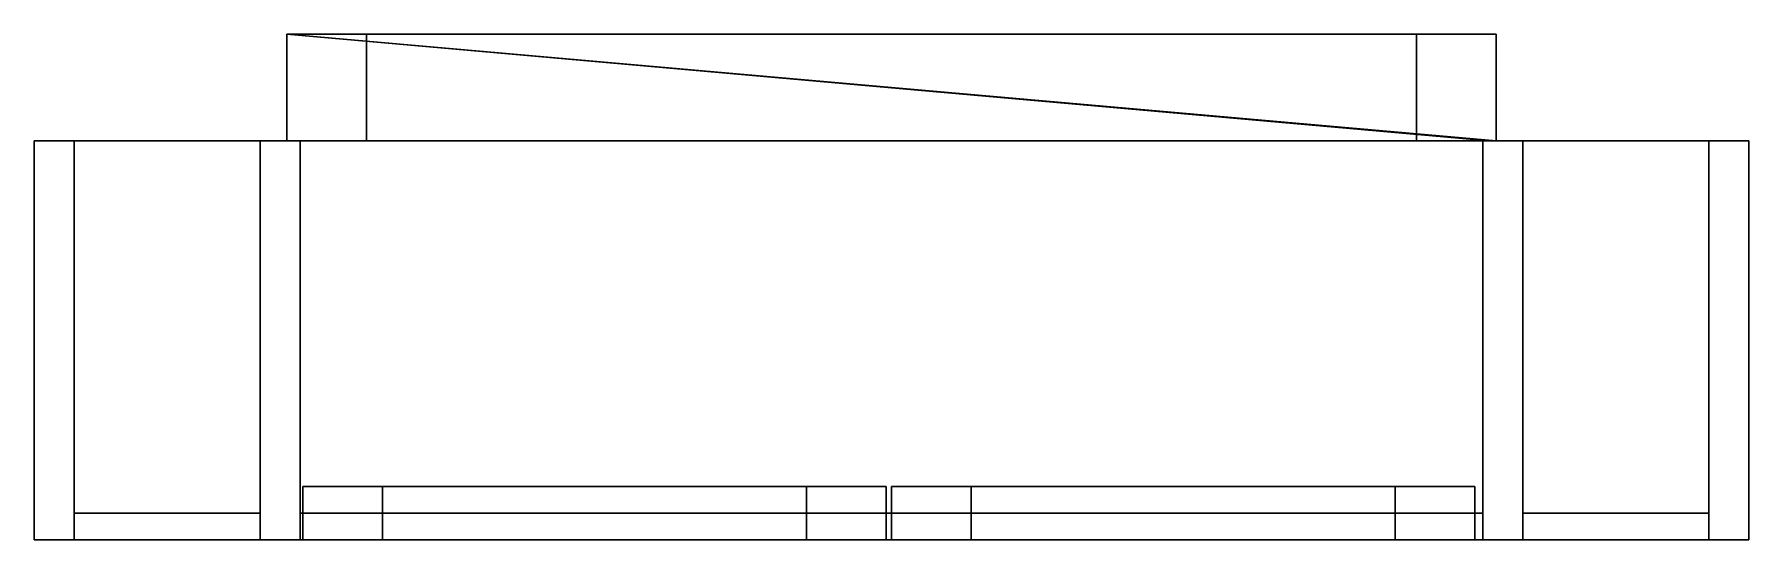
# Model space of a CAD drawing. Extents: x -0.19 to 1.1, y -0.05 to 0.33.
import ezdxf

# ---------------------------------------------------------------- set-up
doc = ezdxf.new("R2010")
doc.units = 0
doc.layers.get('0').update_dxf_attribs({"linetype": 'CONTINUOUS'})

msp = doc.modelspace()

# ---------------------------------------------------------------- meshes
at = {"color": 131}
mesh = msp.add_polyface(dxfattribs=at)
corners = [(0.391, -0.01, 0.622), (0.072, -0.01, 0.622), (0.072, -0.01, 0.632), (0.391, -0.01, 0.632), (0.072, -0.01, 0.682), (0.391, -0.01, 0.682), (0.391, -0.01, 0.672), (0.072, -0.01, 0.672), (0.072, -0.01, 0.232), (0.391, -0.01, 0.232), (0.391, -0.01, 0.222), (0.072, -0.01, 0.222), (0.072, -0.01, 0.532), (0.391, -0.01, 0.532), (0.391, -0.01, 0.522), (0.072, -0.01, 0.522), (0.072, -0.01, 0.482), (0.391, -0.01, 0.482), (0.391, -0.01, 0.472), (0.072, -0.01, 0.472), (0.072, -0.01, 0.582), (0.391, -0.01, 0.582), (0.391, -0.01, 0.572), (0.072, -0.01, 0.572), (0.072, -0.05, 0.332), (0.072, -0.05, 0.342), (0.072, -0.01, 0.382), (0.072, -0.01, 0.372), (0.072, -0.05, 0.382), (0.072, -0.05, 0.392), (0.072, -0.01, 0.432), (0.072, -0.01, 0.422), (0.072, -0.05, 0.082), (0.072, -0.05, 0.092), (0.072, -0.01, 0.132), (0.072, -0.01, 0.122), (0.072, -0.05, 0.232), (0.072, -0.05, 0.242), (0.072, -0.01, 0.282), (0.072, -0.01, 0.272), (0.072, -0.05, 0.282), (0.072, -0.05, 0.292), (0.072, -0.01, 0.332), (0.072, -0.01, 0.322), (0.072, -0.05, 1.3127), (0.072, -0.05, 1.3227), (0.072, -0.01, 1.3627), (0.072, -0.01, 1.3527), (0.072, -0.05, 1.2627), (0.072, -0.05, 1.2727), (0.072, -0.01, 1.3127), (0.072, -0.01, 1.3027), (0.072, -0.05, 0.8627), (0.072, -0.05, 0.8727), (0.072, -0.01, 0.9127), (0.072, -0.01, 0.9027), (0.072, -0.05, 1.1627), (0.072, -0.05, 1.1727), (0.072, -0.01, 1.2127), (0.072, -0.01, 1.2027), (0.072, -0.05, 1.1127), (0.072, -0.05, 1.1227), (0.072, -0.01, 1.1627), (0.072, -0.01, 1.1527), (0.072, -0.05, 1.2127), (0.072, -0.05, 1.2227), (0.072, -0.01, 1.2627), (0.072, -0.01, 1.2527), (0.072, -0.05, 0.8127), (0.072, -0.05, 0.8227), (0.072, -0.01, 0.8627), (0.072, -0.01, 0.8527), (0.072, -0.05, 1.0127), (0.072, -0.05, 1.0227), (0.072, -0.01, 1.0627), (0.072, -0.01, 1.0527), (0.072, -0.05, 1.0627), (0.072, -0.05, 1.0727), (0.072, -0.01, 1.1127), (0.072, -0.01, 1.1027), (0.072, -0.05, 0.7627), (0.072, -0.05, 0.7727), (0.072, -0.01, 0.8127), (0.072, -0.01, 0.8027), (0.072, -0.05, 0.9127), (0.072, -0.05, 0.9227), (0.072, -0.01, 0.9627), (0.072, -0.01, 0.9527), (0.072, -0.05, 0.9627), (0.072, -0.05, 0.9727), (0.072, -0.01, 1.0127), (0.072, -0.01, 1.0027), (0.072, -0.05, 0.6927), (0.072, -0.05, 0.072), (0.072, -0.01, 0.072), (0.072, -0.01, 0.6927), (0.012, -0.01, 0.012), (0.391, -0.01, 0.072), (0.451, -0.01, 0.012), (0.012, -0.01, 0.6927), (0.072, -0.01, 0.7527), (0.012, -0.01, 0.7527), (0.072, -0.05, 1.3733), (0.072, -0.05, 0.7527), (0.072, -0.01, 1.3733), (0.012, -0.01, 1.4333), (0, 0.33), (0, 0.33, 1.445), (0.06, 0.33, 1.385), (0.06, 0.33, 0.06), (0, 0.25), (0, 0.25, 1.445), (0.06, 0.25, 1.385), (0.06, 0.25, 0.06), (0.01, -0.05, 1.435), (0.01, -0.05, 0.01), (0.01, 0.25, 0.01), (0.01, 0.25, 1.435)]
mesh.append_faces([[corners[k] for k in face] for face in [(0, 1, 2, 3), (4, 5, 6, 7), (8, 9, 10, 11), (12, 13, 14, 15), (16, 17, 18, 19), (20, 21, 22, 23), (24, 25, 26, 27), (28, 29, 30, 31), (32, 33, 34, 35), (36, 37, 38, 39), (40, 41, 42, 43), (44, 45, 46, 47), (48, 49, 50, 51), (52, 53, 54, 55), (56, 57, 58, 59), (60, 61, 62, 63), (64, 65, 66, 67), (68, 69, 70, 71), (72, 73, 74, 75), (76, 77, 78, 79), (80, 81, 82, 83), (84, 85, 86, 87), (88, 89, 90, 91), (92, 93, 94, 95), (96, 94, 97, 98), (96, 99, 95, 94), (100, 95, 99, 101), (102, 103, 100, 104), (101, 105, 104, 100), (106, 107, 108, 109), (107, 106, 110, 111), (109, 108, 112, 113), (113, 112, 111, 110), (114, 115, 116, 117)]], dxfattribs={"color": 131})
mesh = msp.add_polyface(dxfattribs=at)
corners = [(0.072, -0.01, 0.182), (0.391, -0.01, 0.182), (0.391, -0.01, 0.172), (0.072, -0.01, 0.172), (0.072, -0.01, 0.382), (0.391, -0.01, 0.382), (0.391, -0.01, 0.372), (0.072, -0.01, 0.372), (0.072, -0.01, 0.432), (0.391, -0.01, 0.432), (0.391, -0.01, 0.422), (0.072, -0.01, 0.422), (0.072, -0.01, 0.132), (0.391, -0.01, 0.132), (0.391, -0.01, 0.122), (0.072, -0.01, 0.122), (0.072, -0.01, 0.282), (0.391, -0.01, 0.282), (0.391, -0.01, 0.272), (0.072, -0.01, 0.272), (0.072, -0.01, 0.332), (0.391, -0.01, 0.332), (0.391, -0.01, 0.322), (0.072, -0.01, 0.322), (0.072, -0.01, 1.3627), (0.391, -0.01, 1.3627), (0.391, -0.01, 1.3527), (0.072, -0.01, 1.3527), (0.072, -0.01, 1.3127), (0.391, -0.01, 1.3127), (0.391, -0.01, 1.3027), (0.072, -0.01, 1.3027), (0.072, -0.01, 0.9127), (0.391, -0.01, 0.9127), (0.391, -0.01, 0.9027), (0.072, -0.01, 0.9027), (0.072, -0.01, 1.2127), (0.391, -0.01, 1.2127), (0.391, -0.01, 1.2027), (0.072, -0.01, 1.2027), (0.072, -0.01, 1.1627), (0.391, -0.01, 1.1627), (0.391, -0.01, 1.1527), (0.072, -0.01, 1.1527), (0.072, -0.01, 1.2627), (0.391, -0.01, 1.2627), (0.391, -0.01, 1.2527), (0.072, -0.01, 1.2527), (0.072, -0.01, 0.8627), (0.391, -0.01, 0.8627), (0.391, -0.01, 0.8527), (0.072, -0.01, 0.8527), (0.072, -0.01, 1.0627), (0.391, -0.01, 1.0627), (0.391, -0.01, 1.0527), (0.072, -0.01, 1.0527), (0.072, -0.01, 1.1127), (0.391, -0.01, 1.1127), (0.391, -0.01, 1.1027), (0.072, -0.01, 1.1027), (0.072, -0.01, 0.8127), (0.391, -0.01, 0.8127), (0.391, -0.01, 0.8027), (0.072, -0.01, 0.8027), (0.072, -0.01, 0.9627), (0.391, -0.01, 0.9627), (0.391, -0.01, 0.9527), (0.072, -0.01, 0.9527), (0.072, -0.01, 1.0127), (0.391, -0.01, 1.0127), (0.391, -0.01, 1.0027), (0.072, -0.01, 1.0027), (0.391, -0.01, 0.072), (0.391, -0.01, 0.6927), (0.451, -0.01, 0.6927), (0.451, -0.01, 0.012), (0.072, -0.01, 0.6927), (0.072, -0.01, 0.7527), (0.391, -0.01, 0.7527), (0.451, -0.01, 0.7527), (0.391, -0.01, 1.3733), (0.451, -0.01, 1.4333), (0.072, -0.01, 1.3733), (0.012, -0.01, 1.4333), (0, 0.33, 1.445), (0.91, 0.33, 1.445), (0.85, 0.33, 1.385), (0.06, 0.33, 1.385), (0, 0.25, 1.445), (0.9045, 0.25, 1.445), (0.85, 0.25, 1.385), (0.06, 0.25, 1.385), (0.91, 0.33), (0, 0.33), (0.06, 0.33, 0.06), (0.85, 0.33, 0.06), (0.91, 0.25), (0, 0.25), (0.85, 0.25, 0.06), (0.06, 0.25, 0.06), (0.9, 0.25, 1.635), (0.9, 0.25, 1.605), (0.01, 0.25, 1.605), (0.01, 0.25, 1.635), (0.01, -0.05, 1.635), (0.9, -0.05, 1.635), (0.9, 0.25, 1.465), (0.01, 0.25, 1.465)]
mesh.append_faces([[corners[k] for k in face] for face in [(0, 1, 2, 3), (4, 5, 6, 7), (8, 9, 10, 11), (12, 13, 14, 15), (16, 17, 18, 19), (20, 21, 22, 23), (24, 25, 26, 27), (28, 29, 30, 31), (32, 33, 34, 35), (36, 37, 38, 39), (40, 41, 42, 43), (44, 45, 46, 47), (48, 49, 50, 51), (52, 53, 54, 55), (56, 57, 58, 59), (60, 61, 62, 63), (64, 65, 66, 67), (68, 69, 70, 71), (72, 73, 74, 75), (76, 77, 78, 73), (73, 78, 79, 74), (78, 80, 81, 79), (82, 83, 81, 80), (84, 85, 86, 87), (84, 88, 89), (87, 86, 90, 91), (89, 88, 91, 90), (92, 93, 94, 95), (93, 92, 96, 97), (97, 96, 98, 99), (95, 94, 99, 98), (100, 101, 102, 103), (104, 105, 100, 103), (101, 106, 107, 102)]], dxfattribs={"color": 131})
mesh = msp.add_polyface(dxfattribs=at)
corners = [(0.515, -0.01, 0.682), (0.834, -0.01, 0.682), (0.834, -0.01, 0.672), (0.515, -0.01, 0.672), (0.515, -0.01, 0.632), (0.834, -0.01, 0.632), (0.834, -0.01, 0.622), (0.515, -0.01, 0.622), (0.515, -0.01, 0.232), (0.834, -0.01, 0.232), (0.834, -0.01, 0.222), (0.515, -0.01, 0.222), (0.515, -0.01, 0.532), (0.834, -0.01, 0.532), (0.834, -0.01, 0.522), (0.515, -0.01, 0.522), (0.515, -0.01, 0.482), (0.834, -0.01, 0.482), (0.834, -0.01, 0.472), (0.515, -0.01, 0.472), (0.515, -0.01, 0.582), (0.834, -0.01, 0.582), (0.834, -0.01, 0.572), (0.515, -0.01, 0.572), (0.515, -0.01, 0.182), (0.834, -0.01, 0.182), (0.834, -0.01, 0.172), (0.515, -0.01, 0.172), (0.515, -0.01, 0.382), (0.834, -0.01, 0.382), (0.834, -0.01, 0.372), (0.515, -0.01, 0.372), (0.515, -0.01, 0.432), (0.834, -0.01, 0.432), (0.834, -0.01, 0.422), (0.515, -0.01, 0.422), (0.515, -0.01, 0.132), (0.834, -0.01, 0.132), (0.834, -0.01, 0.122), (0.515, -0.01, 0.122), (0.515, -0.01, 0.282), (0.834, -0.01, 0.282), (0.834, -0.01, 0.272), (0.515, -0.01, 0.272), (0.515, -0.01, 0.332), (0.834, -0.01, 0.332), (0.834, -0.01, 0.322), (0.515, -0.01, 0.322), (0.515, -0.01, 1.3627), (0.834, -0.01, 1.3627), (0.834, -0.01, 1.3527), (0.515, -0.01, 1.3527), (0.515, -0.01, 1.3127), (0.834, -0.01, 1.3127), (0.834, -0.01, 1.3027), (0.515, -0.01, 1.3027), (0.515, -0.01, 0.9127), (0.834, -0.01, 0.9127), (0.834, -0.01, 0.9027), (0.515, -0.01, 0.9027), (0.515, -0.01, 1.2127), (0.834, -0.01, 1.2127), (0.834, -0.01, 1.2027), (0.515, -0.01, 1.2027), (0.515, -0.01, 1.1627), (0.834, -0.01, 1.1627), (0.834, -0.01, 1.1527), (0.515, -0.01, 1.1527), (0.515, -0.01, 1.2627), (0.834, -0.01, 1.2627), (0.834, -0.01, 1.2527), (0.515, -0.01, 1.2527), (0.515, -0.01, 0.8627), (0.834, -0.01, 0.8627), (0.834, -0.01, 0.8527), (0.515, -0.01, 0.8527), (0.515, -0.01, 1.0627), (0.834, -0.01, 1.0627), (0.834, -0.01, 1.0527), (0.515, -0.01, 1.0527), (0.515, -0.01, 1.1127), (0.834, -0.01, 1.1127), (0.834, -0.01, 1.1027), (0.515, -0.01, 1.1027), (0.515, -0.01, 0.8127), (0.834, -0.01, 0.8127), (0.834, -0.01, 0.8027), (0.515, -0.01, 0.8027), (0.455, -0.01, 0.012), (0.455, -0.01, 0.6927), (0.515, -0.01, 0.6927), (0.515, -0.01, 0.072), (0.515, -0.01, 0.7527), (0.455, -0.01, 0.7527), (0.455, -0.01, 1.4333), (0.515, -0.01, 1.3733), (0.91, 0.25, 1.445), (0.91, 0.33, 1.445), (0, 0.33, 1.445), (0.9045, 0.25, 1.445), (0.01, 0.25, 1.435), (0.01, 0.25, 1.465), (0.9, 0.25, 1.465), (0.9, 0.25, 1.435), (0.9, -0.05, 1.435), (0.01, -0.05, 1.435), (0.9, -0.05, 0.01), (0.9, 0.25, 0.01), (0.01, 0.25, 0.01), (0.01, -0.05, 0.01), (0.9, 0.25, -0.02), (0.01, 0.25, -0.02), (0.9, 0.25, -0.16), (0.01, 0.25, -0.16), (0.01, 0.25, -0.19), (0.9, 0.25, -0.19), (0.9, -0.05, -0.19), (0.01, -0.05, -0.19)]
mesh.append_faces([[corners[k] for k in face] for face in [(0, 1, 2, 3), (4, 5, 6, 7), (8, 9, 10, 11), (12, 13, 14, 15), (16, 17, 18, 19), (20, 21, 22, 23), (24, 25, 26, 27), (28, 29, 30, 31), (32, 33, 34, 35), (36, 37, 38, 39), (40, 41, 42, 43), (44, 45, 46, 47), (48, 49, 50, 51), (52, 53, 54, 55), (56, 57, 58, 59), (60, 61, 62, 63), (64, 65, 66, 67), (68, 69, 70, 71), (72, 73, 74, 75), (76, 77, 78, 79), (80, 81, 82, 83), (84, 85, 86, 87), (88, 89, 90, 91), (92, 90, 89, 93), (93, 94, 95, 92), (96, 97, 98), (98, 99, 96), (100, 101, 102, 103), (104, 105, 100, 103), (106, 107, 108, 109), (107, 110, 111, 108), (110, 112, 113, 111), (114, 113, 112, 115), (116, 117, 114, 115)]], dxfattribs={"color": 131})
mesh = msp.add_polyface(dxfattribs=at)
corners = [(0.834, -0.05, 0.8227), (0.834, -0.05, 0.8127), (0.834, -0.01, 0.8527), (0.834, -0.01, 0.8627), (0.834, -0.05, 1.0227), (0.834, -0.05, 1.0127), (0.834, -0.01, 1.0527), (0.834, -0.01, 1.0627), (0.834, -0.05, 1.0727), (0.834, -0.05, 1.0627), (0.834, -0.01, 1.1027), (0.834, -0.01, 1.1127), (0.515, -0.05, 0.7727), (0.834, -0.05, 0.7727), (0.834, -0.01, 0.8127), (0.515, -0.01, 0.8127), (0.834, -0.05, 0.7627), (0.834, -0.01, 0.8027), (0.515, -0.05, 0.7627), (0.515, -0.01, 0.8027), (0.515, -0.01, 0.9627), (0.834, -0.01, 0.9627), (0.834, -0.01, 0.9527), (0.515, -0.01, 0.9527), (0.515, -0.05, 0.9227), (0.834, -0.05, 0.9227), (0.834, -0.05, 0.9127), (0.515, -0.05, 0.9127), (0.515, -0.01, 1.0127), (0.834, -0.01, 1.0127), (0.834, -0.01, 1.0027), (0.515, -0.01, 1.0027), (0.515, -0.05, 0.9727), (0.834, -0.05, 0.9727), (0.834, -0.05, 0.9627), (0.515, -0.05, 0.9627), (0.515, -0.05, 0.072), (0.834, -0.05, 0.072), (0.834, -0.01, 0.072), (0.515, -0.01, 0.072), (0.455, -0.01, 0.012), (0.894, -0.01, 0.012), (0.834, -0.05, 0.6927), (0.834, -0.01, 0.6927), (0.515, -0.05, 0.6927), (0.515, -0.01, 0.6927), (0.894, -0.01, 0.6927), (0.515, -0.01, 0.7527), (0.834, -0.01, 0.7527), (0.515, -0.05, 0.7527), (0.834, -0.05, 0.7527), (0.894, -0.01, 0.7527), (0.834, -0.05, 1.3733), (0.834, -0.01, 1.3733), (0.455, -0.05, 1.4333), (0.894, -0.05, 1.4333), (0.894, -0.01, 1.4333), (0.455, -0.01, 1.4333), (0.515, -0.05, 1.3733), (0.515, -0.01, 1.3733), (0.85, 0.33, 0.06), (0.85, 0.33, 1.385), (0.91, 0.33, 1.445), (0.91, 0.33), (0.91, 0.25), (0.91, 0.25, 1.445), (0.9045, 0.25, 1.445), (0.85, 0.25, 1.385), (0.85, 0.25, 0.06), (0.9, 0.25, 0.01), (0.9, -0.05, 0.01), (0.9, -0.05, 1.435), (0.9, 0.25, 1.435)]
mesh.append_faces([[corners[k] for k in face] for face in [(0, 1, 2, 3), (4, 5, 6, 7), (8, 9, 10, 11), (12, 13, 14, 15), (13, 16, 17, 14), (16, 18, 19, 17), (20, 21, 22, 23), (24, 25, 21, 20), (25, 26, 22, 21), (26, 27, 23, 22), (28, 29, 30, 31), (32, 33, 29, 28), (33, 34, 30, 29), (34, 35, 31, 30), (36, 37, 38, 39), (40, 39, 38, 41), (37, 42, 43, 38), (42, 44, 45, 43), (38, 43, 46, 41), (45, 47, 48, 43), (49, 50, 48, 47), (43, 48, 51, 46), (50, 52, 53, 48), (54, 55, 56, 57), (52, 58, 59, 53), (48, 53, 56, 51), (59, 57, 56, 53), (60, 61, 62, 63), (64, 65, 66), (66, 67, 68), (66, 68, 64), (63, 62, 65, 64), (61, 60, 68, 67), (69, 70, 71, 72)]], dxfattribs={"color": 131})
mesh = msp.add_polyface(dxfattribs=at)
corners = [(0.01, 0.25, 1.605), (-0.02, 0.25, 1.605), (-0.02, 0.25, 1.635), (0.01, 0.25, 1.635), (-0.02, -0.05, 1.635), (0.01, -0.05, 1.635), (0.01, 0.25, 1.465), (-0.02, 0.25, 1.465), (-0.16, 0.25, 1.605), (-0.16, 0.25, 1.635), (-0.16, -0.05, 1.635), (0.01, 0.25, 1.435), (-0.02, 0.25, 1.435), (-0.16, 0.25, 1.465), (-0.19, 0.25, 1.635), (-0.19, 0.25, 1.605), (-0.19, -0.05, 1.635), (-0.19, -0.05, 1.605), (0.01, 0.25, 0.01), (-0.02, 0.25, 0.01), (-0.16, 0.25, 1.435), (-0.19, 0.25, 1.465), (-0.19, -0.05, 1.465), (0.01, 0.25, -0.02), (-0.02, 0.25, -0.02), (-0.16, 0.25, 0.01), (-0.19, 0.25, 1.435), (-0.19, -0.05, 1.435), (0.01, 0.25, -0.16), (-0.02, 0.25, -0.16), (-0.16, 0.25, -0.02), (-0.19, 0.25, 0.01), (-0.19, -0.05, 0.01), (-0.02, 0.25, -0.19), (0.01, 0.25, -0.19), (-0.16, 0.25, -0.16), (-0.19, 0.25, -0.02), (0.01, -0.05, -0.19), (-0.02, -0.05, -0.19), (-0.19, -0.05, -0.02), (-0.16, 0.25, -0.19), (-0.19, 0.25, -0.16), (-0.16, -0.05, -0.19), (-0.19, -0.05, -0.16), (-0.19, 0.25, -0.19), (-0.19, -0.05, -0.19)]
mesh.append_faces([[corners[k] for k in face] for face in [(0, 1, 2, 3), (3, 2, 4, 5), (6, 7, 1, 0), (1, 8, 9, 2), (2, 9, 10, 4), (11, 12, 7, 6), (7, 13, 8, 1), (14, 9, 8, 15), (16, 10, 9, 14), (14, 15, 17, 16), (18, 19, 12, 11), (12, 20, 13, 7), (15, 8, 13, 21), (15, 21, 22, 17), (18, 23, 24, 19), (19, 25, 20, 12), (21, 13, 20, 26), (27, 22, 21, 26), (23, 28, 29, 24), (19, 24, 30, 25), (26, 20, 25, 31), (26, 31, 32, 27), (33, 29, 28, 34), (24, 29, 35, 30), (25, 30, 36, 31), (37, 38, 33, 34), (31, 36, 39, 32), (40, 35, 29, 33), (30, 35, 41, 36), (38, 42, 40, 33), (36, 41, 43, 39), (44, 41, 35, 40), (44, 40, 42, 45), (45, 43, 41, 44)]], dxfattribs={"color": 131})
mesh = msp.add_polyface(dxfattribs=at)
corners = [(1.1, -0.05, 1.635), (1.1, -0.05, 1.605), (1.1, 0.25, 1.605), (1.1, 0.25, 1.635), (1.1, -0.05, 1.465), (1.1, 0.25, 1.465), (1.07, 0.25, 1.605), (1.07, 0.25, 1.635), (1.07, -0.05, 1.635), (1.1, 0.25, 1.435), (1.1, -0.05, 1.435), (1.07, 0.25, 1.465), (0.93, 0.25, 1.605), (0.93, 0.25, 1.635), (0.93, -0.05, 1.635), (1.07, 0.25, 1.435), (1.1, -0.05, 0.01), (1.1, 0.25, 0.01), (0.93, 0.25, 1.465), (0.9, 0.25, 1.635), (0.9, 0.25, 1.605), (0.9, -0.05, 1.635), (1.07, 0.25, 0.01), (0.93, 0.25, 1.435), (1.1, -0.05, -0.02), (1.1, 0.25, -0.02), (0.9, 0.25, 1.465), (1.07, 0.25, -0.02), (0.93, 0.25, 0.01), (0.9, 0.25, 1.435), (1.1, -0.05, -0.16), (1.1, 0.25, -0.16), (1.07, 0.25, -0.16), (0.93, 0.25, -0.02), (0.9, 0.25, 0.01), (1.1, 0.25, -0.19), (1.1, -0.05, -0.19), (1.07, 0.25, -0.19), (0.93, 0.25, -0.16), (0.9, 0.25, -0.02), (1.07, -0.05, -0.19), (0.93, 0.25, -0.19), (0.9, 0.25, -0.16), (0.93, -0.05, -0.19), (0.9, 0.25, -0.19), (0.9, -0.05, -0.19)]
mesh.append_faces([[corners[k] for k in face] for face in [(0, 1, 2, 3), (1, 4, 5, 2), (2, 6, 7, 3), (3, 7, 8, 0), (9, 5, 4, 10), (5, 11, 6, 2), (6, 12, 13, 7), (14, 8, 7, 13), (9, 15, 11, 5), (10, 16, 17, 9), (11, 18, 12, 6), (19, 13, 12, 20), (21, 14, 13, 19), (17, 22, 15, 9), (15, 23, 18, 11), (16, 24, 25, 17), (20, 12, 18, 26), (17, 25, 27, 22), (22, 28, 23, 15), (26, 18, 23, 29), (24, 30, 31, 25), (25, 31, 32, 27), (22, 27, 33, 28), (29, 23, 28, 34), (35, 31, 30, 36), (37, 32, 31, 35), (27, 32, 38, 33), (28, 33, 39, 34), (36, 40, 37, 35), (41, 38, 32, 37), (33, 38, 42, 39), (40, 43, 41, 37), (44, 42, 38, 41), (44, 41, 43, 45)]], dxfattribs={"color": 131})
mesh = msp.add_polyface(dxfattribs=at)
corners = [(0.072, -0.05, 0.592), (0.391, -0.05, 0.592), (0.391, -0.01, 0.632), (0.072, -0.01, 0.632), (0.072, -0.01, 0.622), (0.391, -0.01, 0.622), (0.391, -0.05, 0.582), (0.072, -0.05, 0.582), (0.072, -0.05, 0.642), (0.391, -0.05, 0.642), (0.391, -0.01, 0.682), (0.072, -0.01, 0.682), (0.391, -0.05, 0.632), (0.072, -0.05, 0.632), (0.072, -0.01, 0.672), (0.391, -0.01, 0.672), (0.072, -0.05, 0.192), (0.391, -0.05, 0.192), (0.391, -0.01, 0.232), (0.072, -0.01, 0.232), (0.391, -0.05, 0.182), (0.072, -0.05, 0.182), (0.072, -0.01, 0.222), (0.391, -0.01, 0.222), (0.072, -0.05, 0.492), (0.391, -0.05, 0.492), (0.391, -0.01, 0.532), (0.072, -0.01, 0.532), (0.391, -0.05, 0.482), (0.072, -0.05, 0.482), (0.072, -0.01, 0.522), (0.391, -0.01, 0.522), (0.072, -0.05, 0.442), (0.391, -0.05, 0.442), (0.391, -0.01, 0.482), (0.072, -0.01, 0.482), (0.391, -0.05, 0.432), (0.072, -0.05, 0.432), (0.072, -0.01, 0.472), (0.391, -0.01, 0.472), (0.072, -0.05, 0.542), (0.391, -0.05, 0.542), (0.391, -0.01, 0.582), (0.072, -0.01, 0.582), (0.391, -0.05, 0.532), (0.072, -0.05, 0.532), (0.072, -0.01, 0.572), (0.391, -0.01, 0.572), (0.072, -0.05, 0.132), (0.072, -0.05, 0.142), (0.072, -0.01, 0.182), (0.072, -0.01, 0.172), (0.012, -0.05, 0.6927), (0.012, -0.05, 0.012), (0.072, -0.05, 0.072), (0.072, -0.05, 0.6927), (0.012, -0.01, 0.012), (0.012, -0.01, 0.6927), (0.072, -0.05, 0.7527), (0.012, -0.05, 0.7527), (0.012, -0.01, 0.7527), (0.012, -0.05, 1.4333), (0.072, -0.05, 1.3733), (0.012, -0.01, 1.4333), (0.391, -0.05, 1.3733), (0.451, -0.05, 1.4333), (0.01, -0.05, 1.605), (0.01, -0.05, 1.465), (0.01, -0.03, 1.465), (0.01, -0.03, 1.605), (0.01, -0.05, -0.02), (0.01, -0.05, -0.16), (0.01, -0.03, -0.16), (0.01, -0.03, -0.02)]
mesh.append_faces([[corners[k] for k in face] for face in [(0, 1, 2, 3), (4, 5, 6, 7), (3, 4, 7, 0), (1, 0, 7, 6), (8, 9, 10, 11), (12, 13, 14, 15), (13, 8, 11, 14), (9, 8, 13, 12), (16, 17, 18, 19), (20, 21, 22, 23), (21, 16, 19, 22), (17, 16, 21, 20), (24, 25, 26, 27), (28, 29, 30, 31), (29, 24, 27, 30), (25, 24, 29, 28), (32, 33, 34, 35), (36, 37, 38, 39), (37, 32, 35, 38), (33, 32, 37, 36), (40, 41, 42, 43), (44, 45, 46, 47), (45, 40, 43, 46), (48, 49, 50, 51), (52, 53, 54, 55), (56, 53, 52, 57), (55, 58, 59, 52), (57, 52, 59, 60), (61, 59, 58, 62), (60, 59, 61, 63), (61, 62, 64, 65), (66, 67, 68, 69), (70, 71, 72, 73)]], dxfattribs={"color": 131})
mesh = msp.add_polyface(dxfattribs=at)
corners = [(0.391, -0.05, 0.592), (0.391, -0.05, 0.582), (0.391, -0.01, 0.622), (0.391, -0.01, 0.632), (0.391, -0.05, 0.642), (0.391, -0.05, 0.632), (0.391, -0.01, 0.672), (0.391, -0.01, 0.682), (0.391, -0.05, 0.192), (0.391, -0.05, 0.182), (0.391, -0.01, 0.222), (0.391, -0.01, 0.232), (0.391, -0.05, 0.492), (0.391, -0.05, 0.482), (0.391, -0.01, 0.522), (0.391, -0.01, 0.532), (0.391, -0.05, 0.442), (0.391, -0.05, 0.432), (0.391, -0.01, 0.472), (0.391, -0.01, 0.482), (0.391, -0.05, 0.542), (0.391, -0.05, 0.532), (0.391, -0.01, 0.572), (0.391, -0.01, 0.582), (0.391, -0.05, 0.142), (0.391, -0.05, 0.132), (0.391, -0.01, 0.172), (0.391, -0.01, 0.182), (0.391, -0.05, 0.342), (0.391, -0.05, 0.332), (0.391, -0.01, 0.372), (0.391, -0.01, 0.382), (0.391, -0.05, 0.392), (0.391, -0.05, 0.382), (0.391, -0.01, 0.422), (0.391, -0.01, 0.432), (0.391, -0.05, 0.092), (0.391, -0.05, 0.082), (0.391, -0.01, 0.122), (0.391, -0.01, 0.132), (0.391, -0.05, 0.242), (0.391, -0.05, 0.232), (0.391, -0.01, 0.272), (0.391, -0.01, 0.282), (0.391, -0.05, 0.292), (0.391, -0.05, 0.282), (0.391, -0.01, 0.322), (0.391, -0.01, 0.332), (0.391, -0.05, 1.3227), (0.391, -0.05, 1.3127), (0.391, -0.01, 1.3527), (0.391, -0.01, 1.3627), (0.391, -0.05, 1.2727), (0.391, -0.05, 1.2627), (0.391, -0.01, 1.3027), (0.391, -0.01, 1.3127), (0.391, -0.05, 0.8727), (0.391, -0.05, 0.8627), (0.391, -0.01, 0.9027), (0.391, -0.01, 0.9127), (0.391, -0.05, 1.0227), (0.072, -0.05, 1.0227), (0.072, -0.05, 1.0127), (0.391, -0.05, 1.0127), (0.391, -0.05, 1.0727), (0.072, -0.05, 1.0727), (0.072, -0.05, 1.0627), (0.391, -0.05, 1.0627), (0.391, -0.05, 0.7727), (0.072, -0.05, 0.7727), (0.072, -0.05, 0.7627), (0.391, -0.05, 0.7627), (0.391, -0.05, 0.9227), (0.072, -0.05, 0.9227), (0.072, -0.05, 0.9127), (0.391, -0.05, 0.9127), (0.391, -0.05, 0.9727), (0.072, -0.05, 0.9727), (0.072, -0.05, 0.9627), (0.391, -0.05, 0.9627), (0.455, -0.01, 0.012), (0.455, -0.05, 0.012), (0.455, -0.05, 0.6927), (0.455, -0.01, 0.6927), (0.455, -0.05, 0.7527), (0.455, -0.01, 0.7527), (0.455, -0.05, 1.4333), (0.455, -0.01, 1.4333), (0.072, -0.05, 0.072), (0.012, -0.05, 0.012), (0.451, -0.05, 0.012), (0.391, -0.05, 0.072), (0.012, -0.01, 0.012), (0.451, -0.01, 0.012), (0.391, -0.05, 0.6927), (0.451, -0.05, 0.6927), (0.451, -0.01, 0.6927), (0.391, -0.05, 0.7527), (0.451, -0.05, 0.7527), (0.072, -0.05, 0.7527), (0.072, -0.05, 0.6927), (0.451, -0.01, 0.7527), (0.391, -0.05, 1.3733), (0.451, -0.05, 1.4333), (0.451, -0.01, 1.4333), (0.01, -0.05, 1.635), (0.01, -0.05, 1.605), (0.9, -0.05, 1.605), (0.9, -0.05, 1.635), (0.01, -0.03, 1.605), (0.9, -0.03, 1.605)]
mesh.append_faces([[corners[k] for k in face] for face in [(0, 1, 2, 3), (4, 5, 6, 7), (8, 9, 10, 11), (12, 13, 14, 15), (16, 17, 18, 19), (20, 21, 22, 23), (24, 25, 26, 27), (28, 29, 30, 31), (32, 33, 34, 35), (36, 37, 38, 39), (40, 41, 42, 43), (44, 45, 46, 47), (48, 49, 50, 51), (52, 53, 54, 55), (56, 57, 58, 59), (60, 61, 62, 63), (64, 65, 66, 67), (68, 69, 70, 71), (72, 73, 74, 75), (76, 77, 78, 79), (80, 81, 82, 83), (83, 82, 84, 85), (85, 84, 86, 87), (88, 89, 90, 91), (92, 93, 90, 89), (94, 91, 90, 95), (96, 95, 90, 93), (97, 94, 95, 98), (99, 100, 94, 97), (101, 98, 95, 96), (102, 97, 98, 103), (104, 103, 98, 101), (105, 106, 107, 108), (107, 106, 109, 110)]], dxfattribs={"color": 131})
mesh = msp.add_polyface(dxfattribs=at)
corners = [(0.515, -0.05, 0.642), (0.834, -0.05, 0.642), (0.834, -0.01, 0.682), (0.515, -0.01, 0.682), (0.834, -0.05, 0.632), (0.515, -0.05, 0.632), (0.515, -0.01, 0.672), (0.834, -0.01, 0.672), (0.515, -0.05, 0.592), (0.834, -0.05, 0.592), (0.834, -0.01, 0.632), (0.515, -0.01, 0.632), (0.834, -0.05, 0.582), (0.515, -0.05, 0.582), (0.515, -0.01, 0.622), (0.834, -0.01, 0.622), (0.515, -0.05, 0.192), (0.834, -0.05, 0.192), (0.834, -0.01, 0.232), (0.515, -0.01, 0.232), (0.834, -0.05, 0.182), (0.515, -0.05, 0.182), (0.515, -0.01, 0.222), (0.834, -0.01, 0.222), (0.515, -0.05, 0.492), (0.834, -0.05, 0.492), (0.834, -0.01, 0.532), (0.515, -0.01, 0.532), (0.834, -0.05, 0.482), (0.515, -0.05, 0.482), (0.515, -0.01, 0.522), (0.834, -0.01, 0.522), (0.515, -0.05, 0.432), (0.515, -0.05, 0.442), (0.515, -0.01, 0.482), (0.515, -0.01, 0.472), (0.515, -0.05, 0.532), (0.515, -0.05, 0.542), (0.515, -0.01, 0.582), (0.515, -0.01, 0.572), (0.515, -0.05, 0.132), (0.515, -0.05, 0.142), (0.515, -0.01, 0.182), (0.515, -0.01, 0.172), (0.515, -0.05, 0.332), (0.515, -0.05, 0.342), (0.515, -0.01, 0.382), (0.515, -0.01, 0.372), (0.515, -0.05, 0.382), (0.515, -0.05, 0.392), (0.515, -0.01, 0.432), (0.515, -0.01, 0.422), (0.515, -0.05, 0.082), (0.515, -0.05, 0.092), (0.515, -0.01, 0.132), (0.515, -0.01, 0.122), (0.515, -0.05, 0.232), (0.515, -0.05, 0.242), (0.515, -0.01, 0.282), (0.515, -0.01, 0.272), (0.515, -0.05, 0.282), (0.515, -0.05, 0.292), (0.515, -0.01, 0.332), (0.515, -0.01, 0.322), (0.515, -0.01, 1.1527), (0.515, -0.05, 1.1127), (0.515, -0.05, 1.1227), (0.515, -0.01, 1.1627), (0.455, -0.05, 0.6927), (0.455, -0.05, 0.012), (0.515, -0.05, 0.072), (0.515, -0.05, 0.6927), (0.515, -0.05, 0.7527), (0.455, -0.05, 0.7527), (0.455, -0.05, 1.4333), (0.515, -0.05, 1.3733), (0.01, -0.05, 1.465), (0.9, -0.05, 1.465), (0.9, -0.03, 1.465), (0.01, -0.03, 1.465), (0.9, -0.05, 1.435), (0.01, -0.05, 1.435), (0.01, -0.05, 0.01), (0.01, -0.05, -0.02), (0.9, -0.05, -0.02), (0.9, -0.05, 0.01), (0.01, -0.03, -0.02), (0.9, -0.03, -0.02), (0.01, -0.05, -0.16), (0.9, -0.05, -0.16), (0.9, -0.03, -0.16), (0.01, -0.03, -0.16), (0.9, -0.05, -0.19), (0.01, -0.05, -0.19)]
mesh.append_faces([[corners[k] for k in face] for face in [(0, 1, 2, 3), (4, 5, 6, 7), (5, 0, 3, 6), (1, 0, 5, 4), (8, 9, 10, 11), (12, 13, 14, 15), (13, 8, 11, 14), (9, 8, 13, 12), (16, 17, 18, 19), (20, 21, 22, 23), (21, 16, 19, 22), (17, 16, 21, 20), (24, 25, 26, 27), (28, 29, 30, 31), (29, 24, 27, 30), (32, 33, 34, 35), (36, 37, 38, 39), (40, 41, 42, 43), (44, 45, 46, 47), (48, 49, 50, 51), (52, 53, 54, 55), (56, 57, 58, 59), (60, 61, 62, 63), (64, 65, 66, 67), (68, 69, 70, 71), (71, 72, 73, 68), (74, 73, 72, 75), (76, 77, 78, 79), (80, 77, 76, 81), (82, 83, 84, 85), (84, 83, 86, 87), (88, 89, 90, 91), (92, 89, 88, 93)]], dxfattribs={"color": 131})
mesh = msp.add_polyface(dxfattribs=at)
corners = [(0.515, -0.05, 1.3227), (0.834, -0.05, 1.3227), (0.834, -0.01, 1.3627), (0.515, -0.01, 1.3627), (0.834, -0.05, 1.3127), (0.515, -0.05, 1.3127), (0.515, -0.01, 1.3527), (0.834, -0.01, 1.3527), (0.515, -0.05, 1.2727), (0.834, -0.05, 1.2727), (0.834, -0.01, 1.3127), (0.515, -0.01, 1.3127), (0.834, -0.05, 1.2627), (0.515, -0.05, 1.2627), (0.515, -0.01, 1.3027), (0.834, -0.01, 1.3027), (0.515, -0.05, 0.8727), (0.834, -0.05, 0.8727), (0.834, -0.01, 0.9127), (0.515, -0.01, 0.9127), (0.834, -0.05, 0.8627), (0.515, -0.05, 0.8627), (0.515, -0.01, 0.9027), (0.834, -0.01, 0.9027), (0.515, -0.05, 1.1727), (0.834, -0.05, 1.1727), (0.834, -0.01, 1.2127), (0.515, -0.01, 1.2127), (0.834, -0.05, 1.1627), (0.515, -0.05, 1.1627), (0.515, -0.01, 1.2027), (0.834, -0.01, 1.2027), (0.515, -0.05, 1.1227), (0.834, -0.05, 1.1227), (0.834, -0.01, 1.1627), (0.515, -0.01, 1.1627), (0.834, -0.05, 1.1127), (0.515, -0.05, 1.1127), (0.515, -0.01, 1.1527), (0.834, -0.01, 1.1527), (0.515, -0.05, 1.2227), (0.834, -0.05, 1.2227), (0.834, -0.01, 1.2627), (0.515, -0.01, 1.2627), (0.834, -0.05, 1.2127), (0.515, -0.05, 1.2127), (0.515, -0.01, 1.2527), (0.834, -0.01, 1.2527), (0.515, -0.05, 0.8227), (0.834, -0.05, 0.8227), (0.834, -0.01, 0.8627), (0.515, -0.01, 0.8627), (0.834, -0.05, 0.8127), (0.515, -0.05, 0.8127), (0.515, -0.01, 0.8527), (0.834, -0.01, 0.8527), (0.515, -0.05, 1.0227), (0.834, -0.05, 1.0227), (0.834, -0.01, 1.0627), (0.515, -0.01, 1.0627), (0.834, -0.05, 1.0127), (0.515, -0.05, 1.0127), (0.515, -0.01, 1.0527), (0.834, -0.01, 1.0527), (0.515, -0.05, 1.0727), (0.834, -0.05, 1.0727), (0.834, -0.01, 1.1127), (0.515, -0.01, 1.1127), (0.834, -0.05, 1.0627), (0.515, -0.05, 1.0627), (0.515, -0.01, 1.1027), (0.834, -0.01, 1.1027), (0.515, -0.05, 0.7627), (0.515, -0.05, 0.7727), (0.515, -0.01, 0.8127), (0.515, -0.01, 0.8027), (0.515, -0.05, 0.9127), (0.515, -0.05, 0.9227), (0.515, -0.01, 0.9627), (0.515, -0.01, 0.9527), (0.515, -0.05, 0.9627), (0.515, -0.05, 0.9727), (0.515, -0.01, 1.0127), (0.515, -0.01, 1.0027), (0.515, -0.05, 0.6927), (0.515, -0.05, 0.072), (0.515, -0.01, 0.072), (0.515, -0.01, 0.6927), (0.515, -0.05, 1.3733), (0.515, -0.05, 0.7527), (0.515, -0.01, 0.7527), (0.515, -0.01, 1.3733), (0.01, -0.03, 1.605), (0.01, -0.03, 1.465), (0.9, -0.03, 1.465), (0.9, -0.03, 1.605), (0.01, -0.03, -0.02), (0.01, -0.03, -0.16), (0.9, -0.03, -0.16), (0.9, -0.03, -0.02)]
mesh.append_faces([[corners[k] for k in face] for face in [(0, 1, 2, 3), (4, 5, 6, 7), (5, 0, 3, 6), (8, 9, 10, 11), (12, 13, 14, 15), (13, 8, 11, 14), (16, 17, 18, 19), (20, 21, 22, 23), (21, 16, 19, 22), (24, 25, 26, 27), (28, 29, 30, 31), (29, 24, 27, 30), (32, 33, 34, 35), (36, 37, 38, 39), (40, 41, 42, 43), (44, 45, 46, 47), (45, 40, 43, 46), (48, 49, 50, 51), (52, 53, 54, 55), (53, 48, 51, 54), (56, 57, 58, 59), (60, 61, 62, 63), (61, 56, 59, 62), (64, 65, 66, 67), (68, 69, 70, 71), (69, 64, 67, 70), (72, 73, 74, 75), (76, 77, 78, 79), (80, 81, 82, 83), (84, 85, 86, 87), (88, 89, 90, 91), (92, 93, 94, 95), (96, 97, 98, 99)]], dxfattribs={"color": 131})
mesh = msp.add_polyface(dxfattribs=at)
corners = [(0.391, -0.05, 1.1727), (0.391, -0.05, 1.1627), (0.391, -0.01, 1.2027), (0.391, -0.01, 1.2127), (0.072, -0.05, 1.1627), (0.072, -0.01, 1.2027), (0.072, -0.05, 1.1227), (0.391, -0.05, 1.1227), (0.391, -0.01, 1.1627), (0.072, -0.01, 1.1627), (0.391, -0.05, 1.1127), (0.391, -0.01, 1.1527), (0.072, -0.05, 1.1127), (0.072, -0.01, 1.1527), (0.072, -0.05, 1.2227), (0.391, -0.05, 1.2227), (0.391, -0.01, 1.2627), (0.072, -0.01, 1.2627), (0.391, -0.05, 1.2127), (0.391, -0.01, 1.2527), (0.072, -0.05, 1.2127), (0.072, -0.01, 1.2527), (0.072, -0.05, 0.8227), (0.391, -0.05, 0.8227), (0.391, -0.01, 0.8627), (0.072, -0.01, 0.8627), (0.391, -0.05, 0.8127), (0.391, -0.01, 0.8527), (0.072, -0.05, 0.8127), (0.072, -0.01, 0.8527), (0.072, -0.05, 1.0227), (0.391, -0.05, 1.0227), (0.391, -0.01, 1.0627), (0.072, -0.01, 1.0627), (0.391, -0.05, 1.0127), (0.391, -0.01, 1.0527), (0.072, -0.05, 1.0127), (0.072, -0.01, 1.0527), (0.072, -0.05, 1.0727), (0.391, -0.05, 1.0727), (0.391, -0.01, 1.1127), (0.072, -0.01, 1.1127), (0.391, -0.05, 1.0627), (0.391, -0.01, 1.1027), (0.072, -0.05, 1.0627), (0.072, -0.01, 1.1027), (0.072, -0.05, 0.7727), (0.391, -0.05, 0.7727), (0.391, -0.01, 0.8127), (0.072, -0.01, 0.8127), (0.391, -0.05, 0.7627), (0.391, -0.01, 0.8027), (0.072, -0.05, 0.7627), (0.072, -0.01, 0.8027), (0.072, -0.05, 0.9227), (0.391, -0.05, 0.9227), (0.391, -0.01, 0.9627), (0.072, -0.01, 0.9627), (0.391, -0.05, 0.9127), (0.391, -0.01, 0.9527), (0.072, -0.05, 0.9127), (0.072, -0.01, 0.9527), (0.072, -0.05, 0.9727), (0.391, -0.05, 0.9727), (0.391, -0.01, 1.0127), (0.072, -0.01, 1.0127), (0.391, -0.05, 0.9627), (0.391, -0.01, 1.0027), (0.072, -0.05, 0.9627), (0.072, -0.01, 1.0027), (0.072, -0.05, 0.072), (0.391, -0.05, 0.072), (0.391, -0.01, 0.072), (0.072, -0.01, 0.072), (0.391, -0.05, 0.6927), (0.391, -0.01, 0.6927), (0.072, -0.05, 0.6927), (0.072, -0.01, 0.6927), (0.072, -0.05, 0.7527), (0.391, -0.05, 0.7527), (0.391, -0.01, 0.7527), (0.072, -0.01, 0.7527), (0.391, -0.05, 1.3733), (0.391, -0.01, 1.3733), (0.012, -0.05, 1.4333), (0.451, -0.05, 1.4333), (0.451, -0.01, 1.4333), (0.012, -0.01, 1.4333), (0.072, -0.05, 1.3733), (0.072, -0.01, 1.3733)]
mesh.append_faces([[corners[k] for k in face] for face in [(0, 1, 2, 3), (1, 4, 5, 2), (6, 7, 8, 9), (7, 10, 11, 8), (10, 12, 13, 11), (14, 15, 16, 17), (15, 18, 19, 16), (18, 20, 21, 19), (22, 23, 24, 25), (23, 26, 27, 24), (26, 28, 29, 27), (30, 31, 32, 33), (31, 34, 35, 32), (34, 36, 37, 35), (38, 39, 40, 41), (39, 42, 43, 40), (42, 44, 45, 43), (46, 47, 48, 49), (47, 50, 51, 48), (50, 52, 53, 51), (54, 55, 56, 57), (55, 58, 59, 56), (58, 60, 61, 59), (62, 63, 64, 65), (63, 66, 67, 64), (66, 68, 69, 67), (70, 71, 72, 73), (71, 74, 75, 72), (74, 76, 77, 75), (78, 79, 80, 81), (79, 82, 83, 80), (84, 85, 86, 87), (82, 88, 89, 83)]], dxfattribs={"color": 131})
mesh = msp.add_polyface(dxfattribs=at)
corners = [(0.391, -0.05, 0.542), (0.072, -0.05, 0.542), (0.072, -0.05, 0.532), (0.391, -0.05, 0.532), (0.072, -0.05, 0.142), (0.391, -0.05, 0.142), (0.391, -0.01, 0.182), (0.072, -0.01, 0.182), (0.391, -0.05, 0.132), (0.072, -0.05, 0.132), (0.072, -0.01, 0.172), (0.391, -0.01, 0.172), (0.072, -0.05, 0.342), (0.391, -0.05, 0.342), (0.391, -0.01, 0.382), (0.072, -0.01, 0.382), (0.391, -0.05, 0.332), (0.072, -0.05, 0.332), (0.072, -0.01, 0.372), (0.391, -0.01, 0.372), (0.072, -0.05, 0.392), (0.391, -0.05, 0.392), (0.391, -0.01, 0.432), (0.072, -0.01, 0.432), (0.391, -0.05, 0.382), (0.072, -0.05, 0.382), (0.072, -0.01, 0.422), (0.391, -0.01, 0.422), (0.072, -0.05, 0.092), (0.391, -0.05, 0.092), (0.391, -0.01, 0.132), (0.072, -0.01, 0.132), (0.391, -0.05, 0.082), (0.072, -0.05, 0.082), (0.072, -0.01, 0.122), (0.391, -0.01, 0.122), (0.072, -0.05, 0.242), (0.391, -0.05, 0.242), (0.391, -0.01, 0.282), (0.072, -0.01, 0.282), (0.391, -0.05, 0.232), (0.072, -0.05, 0.232), (0.072, -0.01, 0.272), (0.391, -0.01, 0.272), (0.072, -0.05, 0.292), (0.391, -0.05, 0.292), (0.391, -0.01, 0.332), (0.072, -0.01, 0.332), (0.391, -0.05, 0.282), (0.072, -0.05, 0.282), (0.072, -0.01, 0.322), (0.391, -0.01, 0.322), (0.072, -0.05, 1.3227), (0.391, -0.05, 1.3227), (0.391, -0.01, 1.3627), (0.072, -0.01, 1.3627), (0.391, -0.05, 1.3127), (0.072, -0.05, 1.3127), (0.072, -0.01, 1.3527), (0.391, -0.01, 1.3527), (0.072, -0.05, 1.2727), (0.391, -0.05, 1.2727), (0.391, -0.01, 1.3127), (0.072, -0.01, 1.3127), (0.391, -0.05, 1.2627), (0.072, -0.05, 1.2627), (0.072, -0.01, 1.3027), (0.391, -0.01, 1.3027), (0.072, -0.05, 0.8727), (0.391, -0.05, 0.8727), (0.391, -0.01, 0.9127), (0.072, -0.01, 0.9127), (0.391, -0.05, 0.8627), (0.072, -0.05, 0.8627), (0.072, -0.01, 0.9027), (0.391, -0.01, 0.9027), (0.072, -0.05, 1.1727), (0.391, -0.05, 1.1727), (0.391, -0.01, 1.2127), (0.072, -0.01, 1.2127), (0.072, -0.05, 1.1627), (0.391, -0.05, 1.1627), (0.391, -0.05, 1.1227), (0.072, -0.05, 1.1227), (0.072, -0.05, 1.1127), (0.391, -0.05, 1.1127), (0.391, -0.05, 1.2227), (0.072, -0.05, 1.2227), (0.072, -0.05, 1.2127), (0.391, -0.05, 1.2127), (0.391, -0.05, 0.8227), (0.072, -0.05, 0.8227), (0.072, -0.05, 0.8127), (0.391, -0.05, 0.8127)]
mesh.append_faces([[corners[k] for k in face] for face in [(0, 1, 2, 3), (4, 5, 6, 7), (8, 9, 10, 11), (5, 4, 9, 8), (12, 13, 14, 15), (16, 17, 18, 19), (13, 12, 17, 16), (20, 21, 22, 23), (24, 25, 26, 27), (21, 20, 25, 24), (28, 29, 30, 31), (32, 33, 34, 35), (29, 28, 33, 32), (36, 37, 38, 39), (40, 41, 42, 43), (37, 36, 41, 40), (44, 45, 46, 47), (48, 49, 50, 51), (45, 44, 49, 48), (52, 53, 54, 55), (56, 57, 58, 59), (53, 52, 57, 56), (60, 61, 62, 63), (64, 65, 66, 67), (61, 60, 65, 64), (68, 69, 70, 71), (72, 73, 74, 75), (69, 68, 73, 72), (76, 77, 78, 79), (77, 76, 80, 81), (82, 83, 84, 85), (86, 87, 88, 89), (90, 91, 92, 93)]], dxfattribs={"color": 131})
mesh = msp.add_polyface(dxfattribs=at)
corners = [(0.834, -0.05, 0.642), (0.834, -0.05, 0.632), (0.834, -0.01, 0.672), (0.834, -0.01, 0.682), (0.834, -0.05, 0.592), (0.834, -0.05, 0.582), (0.834, -0.01, 0.622), (0.834, -0.01, 0.632), (0.834, -0.05, 0.192), (0.834, -0.05, 0.182), (0.834, -0.01, 0.222), (0.834, -0.01, 0.232), (0.834, -0.05, 0.492), (0.834, -0.05, 0.482), (0.834, -0.01, 0.522), (0.834, -0.01, 0.532), (0.834, -0.05, 0.442), (0.834, -0.05, 0.432), (0.834, -0.01, 0.472), (0.834, -0.01, 0.482), (0.834, -0.05, 0.542), (0.834, -0.05, 0.532), (0.834, -0.01, 0.572), (0.834, -0.01, 0.582), (0.834, -0.05, 0.142), (0.834, -0.05, 0.132), (0.834, -0.01, 0.172), (0.834, -0.01, 0.182), (0.834, -0.05, 0.342), (0.834, -0.05, 0.332), (0.834, -0.01, 0.372), (0.834, -0.01, 0.382), (0.834, -0.05, 0.392), (0.834, -0.05, 0.382), (0.834, -0.01, 0.422), (0.834, -0.01, 0.432), (0.834, -0.05, 0.092), (0.834, -0.05, 0.082), (0.834, -0.01, 0.122), (0.834, -0.01, 0.132), (0.834, -0.05, 0.242), (0.834, -0.05, 0.232), (0.834, -0.01, 0.272), (0.834, -0.01, 0.282), (0.834, -0.05, 0.292), (0.834, -0.05, 0.282), (0.834, -0.01, 0.322), (0.834, -0.01, 0.332), (0.834, -0.05, 1.3227), (0.834, -0.05, 1.3127), (0.834, -0.01, 1.3527), (0.834, -0.01, 1.3627), (0.834, -0.05, 1.2727), (0.834, -0.05, 1.2627), (0.834, -0.01, 1.3027), (0.834, -0.01, 1.3127), (0.834, -0.05, 0.8727), (0.834, -0.05, 0.8627), (0.834, -0.01, 0.9027), (0.834, -0.01, 0.9127), (0.834, -0.05, 1.1727), (0.834, -0.05, 1.1627), (0.834, -0.01, 1.2027), (0.834, -0.01, 1.2127), (0.834, -0.05, 1.1227), (0.834, -0.05, 1.1127), (0.834, -0.01, 1.1527), (0.834, -0.01, 1.1627), (0.834, -0.05, 1.2227), (0.834, -0.05, 1.2127), (0.834, -0.01, 1.2527), (0.834, -0.01, 1.2627), (0.834, -0.05, 0.7727), (0.515, -0.05, 0.7727), (0.515, -0.05, 0.7627), (0.834, -0.05, 0.7627), (0.834, -0.05, 0.9227), (0.515, -0.05, 0.9227), (0.515, -0.05, 0.9127), (0.834, -0.05, 0.9127), (0.834, -0.05, 0.9727), (0.515, -0.05, 0.9727), (0.515, -0.05, 0.9627), (0.834, -0.05, 0.9627), (0.515, -0.05, 0.072), (0.455, -0.05, 0.012), (0.894, -0.05, 0.012), (0.834, -0.05, 0.072), (0.455, -0.01, 0.012), (0.894, -0.01, 0.012), (0.834, -0.05, 0.6927), (0.894, -0.05, 0.6927), (0.894, -0.01, 0.6927), (0.834, -0.05, 0.7527), (0.894, -0.05, 0.7527), (0.515, -0.05, 0.7527), (0.515, -0.05, 0.6927), (0.894, -0.01, 0.7527), (0.834, -0.05, 1.3733), (0.894, -0.05, 1.4333), (0.455, -0.05, 1.4333), (0.515, -0.05, 1.3733), (0.894, -0.01, 1.4333), (0.9, -0.05, 1.465), (0.9, -0.05, 1.605), (0.9, -0.03, 1.605), (0.9, -0.03, 1.465), (0.9, -0.05, -0.16), (0.9, -0.05, -0.02), (0.9, -0.03, -0.02), (0.9, -0.03, -0.16)]
mesh.append_faces([[corners[k] for k in face] for face in [(0, 1, 2, 3), (4, 5, 6, 7), (8, 9, 10, 11), (12, 13, 14, 15), (16, 17, 18, 19), (20, 21, 22, 23), (24, 25, 26, 27), (28, 29, 30, 31), (32, 33, 34, 35), (36, 37, 38, 39), (40, 41, 42, 43), (44, 45, 46, 47), (48, 49, 50, 51), (52, 53, 54, 55), (56, 57, 58, 59), (60, 61, 62, 63), (64, 65, 66, 67), (68, 69, 70, 71), (72, 73, 74, 75), (76, 77, 78, 79), (80, 81, 82, 83), (84, 85, 86, 87), (88, 89, 86, 85), (90, 87, 86, 91), (92, 91, 86, 89), (93, 90, 91, 94), (95, 96, 90, 93), (97, 94, 91, 92), (98, 93, 94, 99), (100, 101, 98, 99), (102, 99, 94, 97), (103, 104, 105, 106), (107, 108, 109, 110)]], dxfattribs={"color": 131})
mesh = msp.add_polyface(dxfattribs=at)
corners = [(0.834, -0.05, 0.492), (0.515, -0.05, 0.492), (0.515, -0.05, 0.482), (0.834, -0.05, 0.482), (0.515, -0.05, 0.442), (0.834, -0.05, 0.442), (0.834, -0.01, 0.482), (0.515, -0.01, 0.482), (0.834, -0.05, 0.432), (0.515, -0.05, 0.432), (0.515, -0.01, 0.472), (0.834, -0.01, 0.472), (0.515, -0.05, 0.542), (0.834, -0.05, 0.542), (0.834, -0.01, 0.582), (0.515, -0.01, 0.582), (0.834, -0.05, 0.532), (0.515, -0.05, 0.532), (0.515, -0.01, 0.572), (0.834, -0.01, 0.572), (0.515, -0.05, 0.142), (0.834, -0.05, 0.142), (0.834, -0.01, 0.182), (0.515, -0.01, 0.182), (0.834, -0.05, 0.132), (0.515, -0.05, 0.132), (0.515, -0.01, 0.172), (0.834, -0.01, 0.172), (0.515, -0.05, 0.342), (0.834, -0.05, 0.342), (0.834, -0.01, 0.382), (0.515, -0.01, 0.382), (0.834, -0.05, 0.332), (0.515, -0.05, 0.332), (0.515, -0.01, 0.372), (0.834, -0.01, 0.372), (0.515, -0.05, 0.392), (0.834, -0.05, 0.392), (0.834, -0.01, 0.432), (0.515, -0.01, 0.432), (0.834, -0.05, 0.382), (0.515, -0.05, 0.382), (0.515, -0.01, 0.422), (0.834, -0.01, 0.422), (0.515, -0.05, 0.092), (0.834, -0.05, 0.092), (0.834, -0.01, 0.132), (0.515, -0.01, 0.132), (0.834, -0.05, 0.082), (0.515, -0.05, 0.082), (0.515, -0.01, 0.122), (0.834, -0.01, 0.122), (0.515, -0.05, 0.242), (0.834, -0.05, 0.242), (0.834, -0.01, 0.282), (0.515, -0.01, 0.282), (0.834, -0.05, 0.232), (0.515, -0.05, 0.232), (0.515, -0.01, 0.272), (0.834, -0.01, 0.272), (0.515, -0.05, 0.292), (0.834, -0.05, 0.292), (0.834, -0.01, 0.332), (0.515, -0.01, 0.332), (0.834, -0.05, 0.282), (0.515, -0.05, 0.282), (0.515, -0.01, 0.322), (0.834, -0.01, 0.322), (0.834, -0.05, 1.3227), (0.515, -0.05, 1.3227), (0.515, -0.05, 1.3127), (0.834, -0.05, 1.3127), (0.834, -0.05, 1.2727), (0.515, -0.05, 1.2727), (0.515, -0.05, 1.2627), (0.834, -0.05, 1.2627), (0.834, -0.05, 0.8727), (0.515, -0.05, 0.8727), (0.515, -0.05, 0.8627), (0.834, -0.05, 0.8627), (0.834, -0.05, 1.1727), (0.515, -0.05, 1.1727), (0.515, -0.05, 1.1627), (0.834, -0.05, 1.1627), (0.834, -0.05, 1.1227), (0.515, -0.05, 1.1227), (0.515, -0.05, 1.1127), (0.834, -0.05, 1.1127), (0.834, -0.05, 1.2227), (0.515, -0.05, 1.2227), (0.515, -0.05, 1.2127), (0.834, -0.05, 1.2127), (0.834, -0.05, 0.8227), (0.515, -0.05, 0.8227), (0.515, -0.05, 0.8127), (0.834, -0.05, 0.8127), (0.834, -0.05, 1.0227), (0.515, -0.05, 1.0227), (0.515, -0.05, 1.0127), (0.834, -0.05, 1.0127), (0.834, -0.05, 1.0727), (0.515, -0.05, 1.0727), (0.515, -0.05, 1.0627), (0.834, -0.05, 1.0627)]
mesh.append_faces([[corners[k] for k in face] for face in [(0, 1, 2, 3), (4, 5, 6, 7), (8, 9, 10, 11), (5, 4, 9, 8), (12, 13, 14, 15), (16, 17, 18, 19), (13, 12, 17, 16), (20, 21, 22, 23), (24, 25, 26, 27), (21, 20, 25, 24), (28, 29, 30, 31), (32, 33, 34, 35), (29, 28, 33, 32), (36, 37, 38, 39), (40, 41, 42, 43), (37, 36, 41, 40), (44, 45, 46, 47), (48, 49, 50, 51), (45, 44, 49, 48), (52, 53, 54, 55), (56, 57, 58, 59), (53, 52, 57, 56), (60, 61, 62, 63), (64, 65, 66, 67), (61, 60, 65, 64), (68, 69, 70, 71), (72, 73, 74, 75), (76, 77, 78, 79), (80, 81, 82, 83), (84, 85, 86, 87), (88, 89, 90, 91), (92, 93, 94, 95), (96, 97, 98, 99), (100, 101, 102, 103)]], dxfattribs={"color": 131})
mesh = msp.add_polyface(dxfattribs=at)
corners = [(-0.02, -0.05, 1.635), (-0.02, -0.05, 1.605), (0.01, -0.05, 1.605), (0.01, -0.05, 1.635), (-0.16, -0.05, 1.635), (-0.16, -0.05, 1.605), (-0.02, -0.05, 1.465), (0.01, -0.05, 1.465), (-0.19, -0.05, 1.635), (-0.19, -0.05, 1.605), (-0.16, -0.03, 1.605), (-0.02, -0.03, 1.605), (-0.02, -0.03, 1.465), (0.01, -0.05, 1.435), (-0.02, -0.05, 1.435), (-0.19, -0.05, 1.465), (-0.16, -0.05, 1.465), (-0.16, -0.03, 1.465), (-0.16, -0.05, 1.435), (-0.02, -0.05, 0.01), (0.01, -0.05, 0.01), (-0.19, -0.05, 1.435), (-0.16, -0.03, 1.435), (-0.02, -0.03, 1.435), (-0.02, -0.03, 0.01), (-0.02, -0.05, -0.02), (0.01, -0.05, -0.02), (-0.19, -0.05, 0.01), (-0.16, -0.05, 0.01), (-0.16, -0.03, 0.01), (-0.16, -0.05, -0.02), (-0.02, -0.05, -0.16), (0.01, -0.05, -0.16), (-0.19, -0.05, -0.02), (-0.16, -0.03, -0.02), (-0.02, -0.03, -0.02), (-0.02, -0.03, -0.16), (0.01, -0.05, -0.19), (-0.02, -0.05, -0.19), (-0.19, -0.05, -0.16), (-0.16, -0.05, -0.16), (-0.16, -0.03, -0.16), (-0.16, -0.05, -0.19), (-0.19, -0.05, -0.19)]
mesh.append_faces([[corners[k] for k in face] for face in [(0, 1, 2, 3), (4, 5, 1, 0), (1, 6, 7, 2), (8, 9, 5, 4), (1, 5, 10, 11), (6, 1, 11, 12), (13, 7, 6, 14), (9, 15, 16, 5), (5, 16, 17, 10), (10, 17, 12, 11), (16, 6, 12, 17), (14, 6, 16, 18), (13, 14, 19, 20), (18, 16, 15, 21), (14, 18, 22, 23), (19, 14, 23, 24), (19, 25, 26, 20), (27, 28, 18, 21), (18, 28, 29, 22), (29, 24, 23, 22), (28, 19, 24, 29), (28, 30, 25, 19), (25, 31, 32, 26), (27, 33, 30, 28), (25, 30, 34, 35), (31, 25, 35, 36), (37, 32, 31, 38), (33, 39, 40, 30), (30, 40, 41, 34), (34, 41, 36, 35), (40, 31, 36, 41), (38, 31, 40, 42), (42, 40, 39, 43)]], dxfattribs={"color": 131})
mesh = msp.add_polyface(dxfattribs=at)
corners = [(1.07, -0.05, 1.635), (1.07, -0.05, 1.605), (1.1, -0.05, 1.605), (1.1, -0.05, 1.635), (0.93, -0.05, 1.635), (0.93, -0.05, 1.605), (1.07, -0.05, 1.465), (1.1, -0.05, 1.465), (0.9, -0.05, 1.635), (0.9, -0.05, 1.605), (0.93, -0.03, 1.605), (1.07, -0.03, 1.605), (1.07, -0.03, 1.465), (1.1, -0.05, 1.435), (1.07, -0.05, 1.435), (0.9, -0.05, 1.465), (0.93, -0.05, 1.465), (0.93, -0.03, 1.465), (0.93, -0.05, 1.435), (1.07, -0.05, 0.01), (1.1, -0.05, 0.01), (0.9, -0.05, 1.435), (0.93, -0.03, 1.435), (1.07, -0.03, 1.435), (1.07, -0.03, 0.01), (1.07, -0.05, -0.02), (1.1, -0.05, -0.02), (0.9, -0.05, 0.01), (0.93, -0.05, 0.01), (0.93, -0.03, 0.01), (0.93, -0.05, -0.02), (1.07, -0.05, -0.16), (1.1, -0.05, -0.16), (0.9, -0.05, -0.02), (0.93, -0.03, -0.02), (1.07, -0.03, -0.02), (1.07, -0.03, -0.16), (1.1, -0.05, -0.19), (1.07, -0.05, -0.19), (0.9, -0.05, -0.16), (0.93, -0.05, -0.16), (0.93, -0.03, -0.16), (0.93, -0.05, -0.19), (0.9, -0.05, -0.19)]
mesh.append_faces([[corners[k] for k in face] for face in [(0, 1, 2, 3), (4, 5, 1, 0), (1, 6, 7, 2), (8, 9, 5, 4), (1, 5, 10, 11), (6, 1, 11, 12), (13, 7, 6, 14), (9, 15, 16, 5), (5, 16, 17, 10), (10, 17, 12, 11), (16, 6, 12, 17), (14, 6, 16, 18), (13, 14, 19, 20), (18, 16, 15, 21), (14, 18, 22, 23), (19, 14, 23, 24), (19, 25, 26, 20), (27, 28, 18, 21), (18, 28, 29, 22), (23, 22, 29, 24), (28, 19, 24, 29), (28, 30, 25, 19), (25, 31, 32, 26), (27, 33, 30, 28), (25, 30, 34, 35), (31, 25, 35, 36), (37, 32, 31, 38), (33, 39, 40, 30), (30, 40, 41, 34), (34, 41, 36, 35), (40, 31, 36, 41), (38, 31, 40, 42), (42, 40, 39, 43)]], dxfattribs={"color": 131})

doc.saveas('drawing.dxf')
